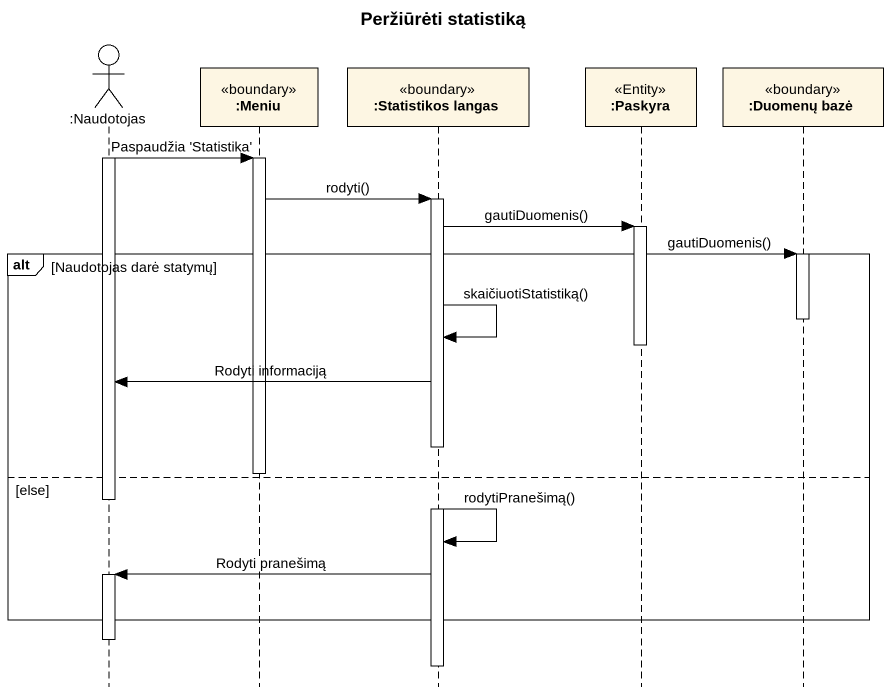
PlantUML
@startuml
title Peržiūrėti statistiką
hide footbox
actor ":Naudotojas" as Naudotojas
participant ":Meniu" as Meniu <<boundary>>
participant ":Statistikos langas" as Statistikos_langas <<boundary>>
participant ":Paskyra" as Paskyra <<Entity>>
participant ":Duomenų bazė" as Duomenų_bazė <<boundary>>

activate Naudotojas
Naudotojas -> Meniu : Paspaudžia 'Statistika'
activate Meniu
Meniu -> Statistikos_langas : rodyti()
activate Statistikos_langas
Statistikos_langas -> Paskyra : gautiDuomenis()
activate Paskyra
alt Naudotojas darė statymų
  Paskyra -> Duomenų_bazė : gautiDuomenis()
  activate Duomenų_bazė
  deactivate Duomenų_bazė
  Statistikos_langas -> Statistikos_langas : skaičiuotiStatistiką()
  deactivate Paskyra
  Statistikos_langas -> Naudotojas : Rodyti informaciją
  deactivate Meniu
else else
  deactivate Naudotojas
  Statistikos_langas -> Statistikos_langas : rodytiPranešimą()
  Statistikos_langas -> Naudotojas : Rodyti pranešimą
  activate Naudotojas
end
deactivate Naudotojas
deactivate Statistikos_langas
@enduml
